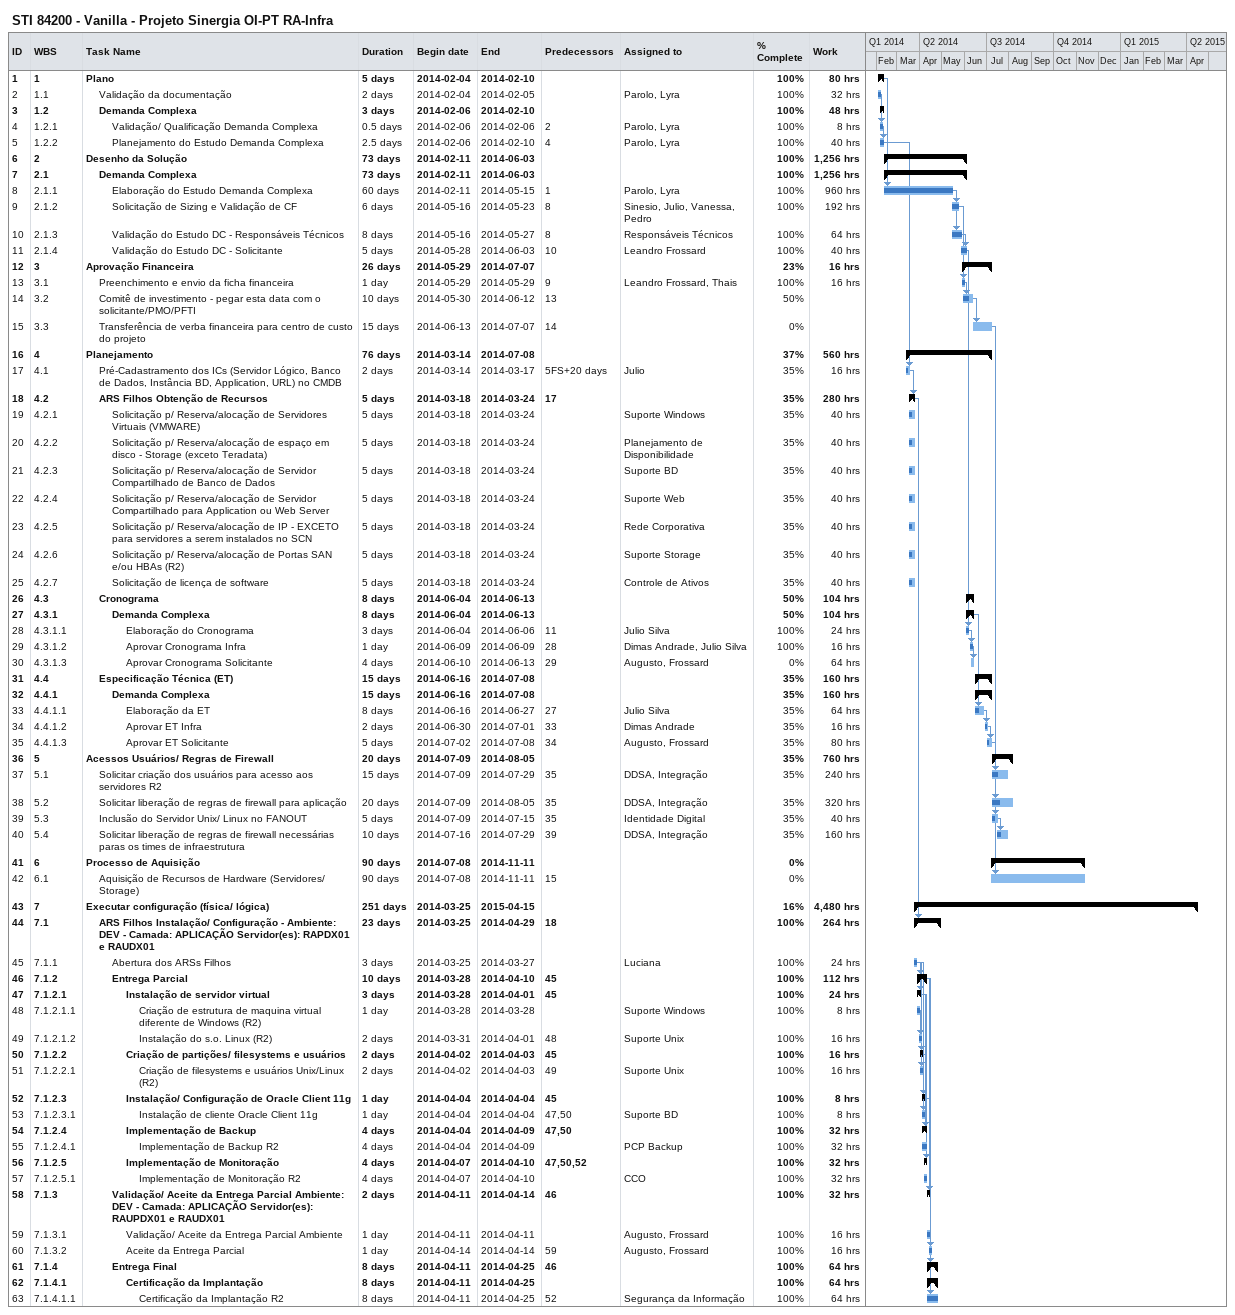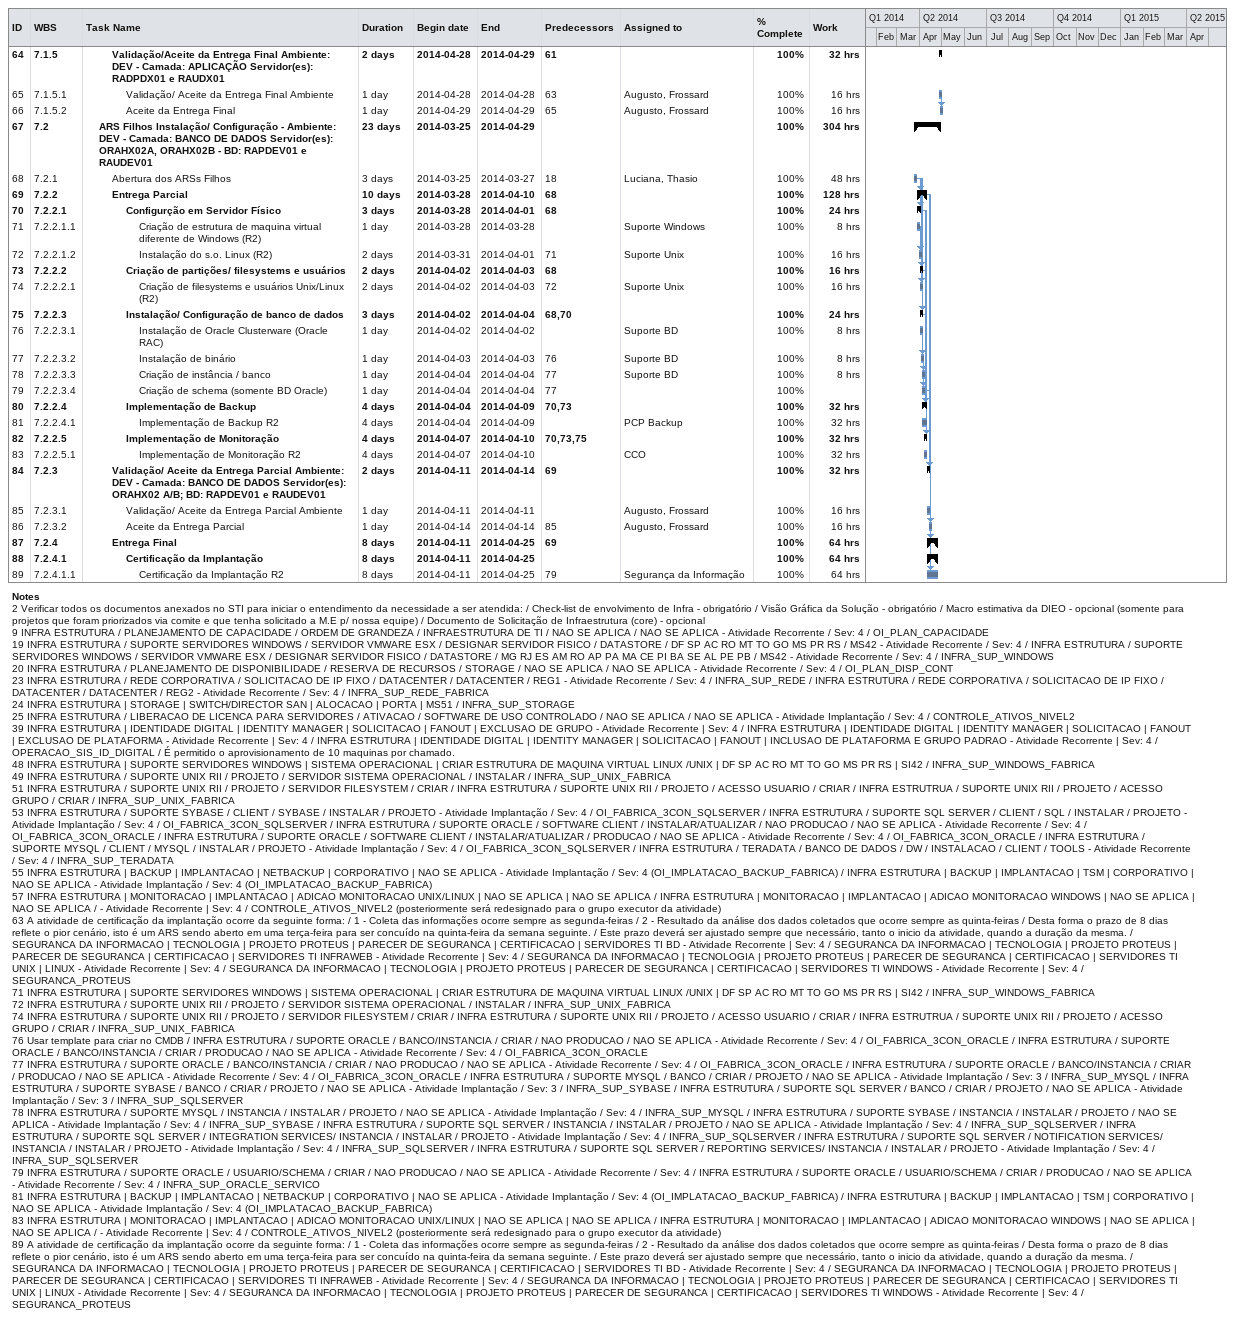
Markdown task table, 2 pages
STI 84200 - Vanilla - Projeto Sinergia OI-PT RA-Infra

| ID | WBS | Task | Duration | Start | Finish | Predecessors | Resources | % complete | Work (h) |
|---|---|---|---|---|---|---|---|---|---|
| 1 | 1 | **Plano** | 5d | 2014-02-04 | 2014-02-10 |  |  | 100 | 80 |
| 2 | 1.1 | Validação da documentação | 2d | 2014-02-04 | 2014-02-05 |  | Parolo, Lyra | 100 | 32 |
| 3 | 1.2 | **Demanda Complexa** | 3d | 2014-02-06 | 2014-02-10 |  |  | 100 | 48 |
| 4 | 1.2.1 | Validação/ Qualificação Demanda Complexa | 0.5d | 2014-02-06 | 2014-02-06 | 2 | Parolo, Lyra | 100 | 8 |
| 5 | 1.2.2 | Planejamento do Estudo Demanda Complexa | 2.5d | 2014-02-06 | 2014-02-10 | 4 | Parolo, Lyra | 100 | 40 |
| 6 | 2 | **Desenho da Solução** | 73d | 2014-02-11 | 2014-06-03 |  |  | 100 | 1256 |
| 7 | 2.1 | **Demanda Complexa** | 73d | 2014-02-11 | 2014-06-03 |  |  | 100 | 1256 |
| 8 | 2.1.1 | Elaboração do Estudo Demanda Complexa | 60d | 2014-02-11 | 2014-05-15 | 1 | Parolo, Lyra | 100 | 960 |
| 9 | 2.1.2 | Solicitação de Sizing e Validação de CF | 6d | 2014-05-16 | 2014-05-23 | 8 | Sinesio, Julio, Vanessa, Pedro | 100 | 192 |
| 10 | 2.1.3 | Validação do Estudo DC - Responsáveis Técnicos | 8d | 2014-05-16 | 2014-05-27 | 8 | Responsáveis Técnicos | 100 | 64 |
| 11 | 2.1.4 | Validação do Estudo DC - Solicitante | 5d | 2014-05-28 | 2014-06-03 | 10 | Leandro Frossard | 100 | 40 |
| 12 | 3 | **Aprovação Financeira** | 26d | 2014-05-29 | 2014-07-07 |  |  | 23 | 16 |
| 13 | 3.1 | Preenchimento e envio da ficha financeira | 1d | 2014-05-29 | 2014-05-29 | 9 | Leandro Frossard, Thais | 100 | 16 |
| 14 | 3.2 | Comitê de investimento - pegar esta data com o solicitante/PMO/PFTI | 10d | 2014-05-30 | 2014-06-12 | 13 |  | 50 |  |
| 15 | 3.3 | Transferência de verba financeira para centro de custo do projeto | 15d | 2014-06-13 | 2014-07-07 | 14 |  | 0 |  |
| 16 | 4 | **Planejamento** | 76d | 2014-03-14 | 2014-07-08 |  |  | 37 | 560 |
| 17 | 4.1 | Pré-Cadastramento dos ICs (Servidor Lógico, Banco de Dados, Instância BD, Application, URL) no CMDB | 2d | 2014-03-14 | 2014-03-17 | 5FS+20d | Julio | 35 | 16 |
| 18 | 4.2 | **ARS Filhos Obtenção de Recursos** | 5d | 2014-03-18 | 2014-03-24 | 17 |  | 35 | 280 |
| 19 | 4.2.1 | Solicitação p/ Reserva/alocação de Servidores Virtuais (VMWARE) | 5d | 2014-03-18 | 2014-03-24 |  | Suporte Windows | 35 | 40 |
| 20 | 4.2.2 | Solicitação p/ Reserva/alocação de espaço em disco - Storage (exceto Teradata) | 5d | 2014-03-18 | 2014-03-24 |  | Planejamento de Disponibilidade | 35 | 40 |
| 21 | 4.2.3 | Solicitação p/ Reserva/alocação de Servidor Compartilhado de Banco de Dados | 5d | 2014-03-18 | 2014-03-24 |  | Suporte BD | 35 | 40 |
| 22 | 4.2.4 | Solicitação p/ Reserva/alocação de Servidor Compartilhado para Application ou Web Server | 5d | 2014-03-18 | 2014-03-24 |  | Suporte Web | 35 | 40 |
| 23 | 4.2.5 | Solicitação p/ Reserva/alocação de IP - EXCETO para servidores a serem instalados no SCN | 5d | 2014-03-18 | 2014-03-24 |  | Rede Corporativa | 35 | 40 |
| 24 | 4.2.6 | Solicitação p/ Reserva/alocação de Portas SAN e/ou HBAs (R2) | 5d | 2014-03-18 | 2014-03-24 |  | Suporte Storage | 35 | 40 |
| 25 | 4.2.7 | Solicitação de licença de software | 5d | 2014-03-18 | 2014-03-24 |  | Controle de Ativos | 35 | 40 |
| 26 | 4.3 | **Cronograma** | 8d | 2014-06-04 | 2014-06-13 |  |  | 50 | 104 |
| 27 | 4.3.1 | **Demanda Complexa** | 8d | 2014-06-04 | 2014-06-13 |  |  | 50 | 104 |
| 28 | 4.3.1.1 | Elaboração do Cronograma | 3d | 2014-06-04 | 2014-06-06 | 11 | Julio Silva | 100 | 24 |
| 29 | 4.3.1.2 | Aprovar Cronograma Infra | 1d | 2014-06-09 | 2014-06-09 | 28 | Dimas Andrade, Julio Silva | 100 | 16 |
| 30 | 4.3.1.3 | Aprovar Cronograma Solicitante | 4d | 2014-06-10 | 2014-06-13 | 29 | Augusto, Frossard | 0 | 64 |
| 31 | 4.4 | **Especificação Técnica (ET)** | 15d | 2014-06-16 | 2014-07-08 |  |  | 35 | 160 |
| 32 | 4.4.1 | **Demanda Complexa** | 15d | 2014-06-16 | 2014-07-08 |  |  | 35 | 160 |
| 33 | 4.4.1.1 | Elaboração da ET | 8d | 2014-06-16 | 2014-06-27 | 27 | Julio Silva | 35 | 64 |
| 34 | 4.4.1.2 | Aprovar ET Infra | 2d | 2014-06-30 | 2014-07-01 | 33 | Dimas Andrade | 35 | 16 |
| 35 | 4.4.1.3 | Aprovar ET Solicitante | 5d | 2014-07-02 | 2014-07-08 | 34 | Augusto, Frossard | 35 | 80 |
| 36 | 5 | **Acessos Usuários/ Regras de Firewall** | 20d | 2014-07-09 | 2014-08-05 |  |  | 35 | 760 |
| 37 | 5.1 | Solicitar criação dos usuários para acesso aos servidores R2 | 15d | 2014-07-09 | 2014-07-29 | 35 | DDSA, Integração | 35 | 240 |
| 38 | 5.2 | Solicitar liberação de regras de firewall para aplicação | 20d | 2014-07-09 | 2014-08-05 | 35 | DDSA, Integração | 35 | 320 |
| 39 | 5.3 | Inclusão do Servidor Unix/ Linux no FANOUT | 5d | 2014-07-09 | 2014-07-15 | 35 | Identidade Digital | 35 | 40 |
| 40 | 5.4 | Solicitar liberação de regras de firewall necessárias paras os times de infraestrutura | 10d | 2014-07-16 | 2014-07-29 | 39 | DDSA, Integração | 35 | 160 |
| 41 | 6 | **Processo de Aquisição** | 90d | 2014-07-08 | 2014-11-11 |  |  | 0 |  |
| 42 | 6.1 | Aquisição de Recursos de Hardware (Servidores/ Storage) | 90d | 2014-07-08 | 2014-11-11 | 15 |  | 0 |  |
| 43 | 7 | **Executar configuração (física/ lógica)** | 251d | 2014-03-25 | 2015-04-15 |  |  | 16 | 4480 |
| 44 | 7.1 | **ARS Filhos Instalação/ Configuração - Ambiente: DEV - Camada: APLICAÇÃO Servidor(es): RAPDX01 e RAUDX01** | 23d | 2014-03-25 | 2014-04-29 | 18 |  | 100 | 264 |
| 45 | 7.1.1 | Abertura dos ARSs Filhos | 3d | 2014-03-25 | 2014-03-27 |  | Luciana | 100 | 24 |
| 46 | 7.1.2 | **Entrega Parcial** | 10d | 2014-03-28 | 2014-04-10 | 45 |  | 100 | 112 |
| 47 | 7.1.2.1 | **Instalação de servidor virtual** | 3d | 2014-03-28 | 2014-04-01 | 45 |  | 100 | 24 |
| 48 | 7.1.2.1.1 | Criação de estrutura de maquina virtual diferente de Windows (R2) | 1d | 2014-03-28 | 2014-03-28 |  | Suporte Windows | 100 | 8 |
| 49 | 7.1.2.1.2 | Instalação do s.o. Linux (R2) | 2d | 2014-03-31 | 2014-04-01 | 48 | Suporte Unix | 100 | 16 |
| 50 | 7.1.2.2 | **Criação de partições/ filesystems e usuários** | 2d | 2014-04-02 | 2014-04-03 | 45 |  | 100 | 16 |
| 51 | 7.1.2.2.1 | Criação de filesystems e usuários Unix/Linux (R2) | 2d | 2014-04-02 | 2014-04-03 | 49 | Suporte Unix | 100 | 16 |
| 52 | 7.1.2.3 | **Instalação/ Configuração de Oracle Client 11g** | 1d | 2014-04-04 | 2014-04-04 | 45 |  | 100 | 8 |
| 53 | 7.1.2.3.1 | Instalação de cliente Oracle Client 11g | 1d | 2014-04-04 | 2014-04-04 | 47, 50 | Suporte BD | 100 | 8 |
| 54 | 7.1.2.4 | **Implementação de Backup** | 4d | 2014-04-04 | 2014-04-09 | 47, 50 |  | 100 | 32 |
| 55 | 7.1.2.4.1 | Implementação de Backup R2 | 4d | 2014-04-04 | 2014-04-09 |  | PCP Backup | 100 | 32 |
| 56 | 7.1.2.5 | **Implementação de Monitoração** | 4d | 2014-04-07 | 2014-04-10 | 47, 50, 52 |  | 100 | 32 |
| 57 | 7.1.2.5.1 | Implementação de Monitoração R2 | 4d | 2014-04-07 | 2014-04-10 |  | CCO | 100 | 32 |
| 58 | 7.1.3 | **Validação/ Aceite da Entrega Parcial Ambiente: DEV - Camada: APLICAÇÃO Servidor(es): RAUPDX01 e RAUDX01** | 2d | 2014-04-11 | 2014-04-14 | 46 |  | 100 | 32 |
| 59 | 7.1.3.1 | Validação/ Aceite da Entrega Parcial Ambiente | 1d | 2014-04-11 | 2014-04-11 |  | Augusto, Frossard | 100 | 16 |
| 60 | 7.1.3.2 | Aceite da Entrega Parcial | 1d | 2014-04-14 | 2014-04-14 | 59 | Augusto, Frossard | 100 | 16 |
| 61 | 7.1.4 | **Entrega Final** | 8d | 2014-04-11 | 2014-04-25 | 46 |  | 100 | 64 |
| 62 | 7.1.4.1 | **Certificação da Implantação** | 8d | 2014-04-11 | 2014-04-25 |  |  | 100 | 64 |
| 63 | 7.1.4.1.1 | Certificação da Implantação R2 | 8d | 2014-04-11 | 2014-04-25 | 52 | Segurança da Informação | 100 | 64 |
| 64 | 7.1.5 | **Validação/Aceite da Entrega Final Ambiente: DEV - Camada: APLICAÇÃO Servidor(es): RADPDX01 e RAUDX01** | 2d | 2014-04-28 | 2014-04-29 | 61 |  | 100 | 32 |
| 65 | 7.1.5.1 | Validação/ Aceite da Entrega Final Ambiente | 1d | 2014-04-28 | 2014-04-28 | 63 | Augusto, Frossard | 100 | 16 |
| 66 | 7.1.5.2 | Aceite da Entrega Final | 1d | 2014-04-29 | 2014-04-29 | 65 | Augusto, Frossard | 100 | 16 |
| 67 | 7.2 | **ARS Filhos Instalação/ Configuração - Ambiente: DEV - Camada: BANCO DE DADOS Servidor(es): ORAHX02A, ORAHX02B - BD: RAPDEV01 e RAUDEV01** | 23d | 2014-03-25 | 2014-04-29 |  |  | 100 | 304 |
| 68 | 7.2.1 | Abertura dos ARSs Filhos | 3d | 2014-03-25 | 2014-03-27 | 18 | Luciana, Thasio | 100 | 48 |
| 69 | 7.2.2 | **Entrega Parcial** | 10d | 2014-03-28 | 2014-04-10 | 68 |  | 100 | 128 |
| 70 | 7.2.2.1 | **Configurção em Servidor Físico** | 3d | 2014-03-28 | 2014-04-01 | 68 |  | 100 | 24 |
| 71 | 7.2.2.1.1 | Criação de estrutura de maquina virtual diferente de Windows (R2) | 1d | 2014-03-28 | 2014-03-28 |  | Suporte Windows | 100 | 8 |
| 72 | 7.2.2.1.2 | Instalação do s.o. Linux (R2) | 2d | 2014-03-31 | 2014-04-01 | 71 | Suporte Unix | 100 | 16 |
| 73 | 7.2.2.2 | **Criação de partições/ filesystems e usuários** | 2d | 2014-04-02 | 2014-04-03 | 68 |  | 100 | 16 |
| 74 | 7.2.2.2.1 | Criação de filesystems e usuários Unix/Linux (R2) | 2d | 2014-04-02 | 2014-04-03 | 72 | Suporte Unix | 100 | 16 |
| 75 | 7.2.2.3 | **Instalação/ Configuração de banco de dados** | 3d | 2014-04-02 | 2014-04-04 | 68, 70 |  | 100 | 24 |
| 76 | 7.2.2.3.1 | Instalação de Oracle Clusterware (Oracle RAC) | 1d | 2014-04-02 | 2014-04-02 |  | Suporte BD | 100 | 8 |
| 77 | 7.2.2.3.2 | Instalação de binário | 1d | 2014-04-03 | 2014-04-03 | 76 | Suporte BD | 100 | 8 |
| 78 | 7.2.2.3.3 | Criação de instância / banco | 1d | 2014-04-04 | 2014-04-04 | 77 | Suporte BD | 100 | 8 |
| 79 | 7.2.2.3.4 | Criação de schema (somente BD Oracle) | 1d | 2014-04-04 | 2014-04-04 | 77 |  | 100 |  |
| 80 | 7.2.2.4 | **Implementação de Backup** | 4d | 2014-04-04 | 2014-04-09 | 70, 73 |  | 100 | 32 |
| 81 | 7.2.2.4.1 | Implementação de Backup R2 | 4d | 2014-04-04 | 2014-04-09 |  | PCP Backup | 100 | 32 |
| 82 | 7.2.2.5 | **Implementação de Monitoração** | 4d | 2014-04-07 | 2014-04-10 | 70, 73, 75 |  | 100 | 32 |
| 83 | 7.2.2.5.1 | Implementação de Monitoração R2 | 4d | 2014-04-07 | 2014-04-10 |  | CCO | 100 | 32 |
| 84 | 7.2.3 | **Validação/ Aceite da Entrega Parcial Ambiente: DEV - Camada: BANCO DE DADOS Servidor(es): ORAHX02 A/B; BD: RAPDEV01 e RAUDEV01** | 2d | 2014-04-11 | 2014-04-14 | 69 |  | 100 | 32 |
| 85 | 7.2.3.1 | Validação/ Aceite da Entrega Parcial Ambiente | 1d | 2014-04-11 | 2014-04-11 |  | Augusto, Frossard | 100 | 16 |
| 86 | 7.2.3.2 | Aceite da Entrega Parcial | 1d | 2014-04-14 | 2014-04-14 | 85 | Augusto, Frossard | 100 | 16 |
| 87 | 7.2.4 | **Entrega Final** | 8d | 2014-04-11 | 2014-04-25 | 69 |  | 100 | 64 |
| 88 | 7.2.4.1 | **Certificação da Implantação** | 8d | 2014-04-11 | 2014-04-25 |  |  | 100 | 64 |
| 89 | 7.2.4.1.1 | Certificação da Implantação R2 | 8d | 2014-04-11 | 2014-04-25 | 79 | Segurança da Informação | 100 | 64 |

Notes
- 2: Verificar todos os documentos anexados no STI para iniciar o entendimento da necessidade a ser atendida: / Check-list de envolvimento de Infra - obrigatório / Visão Gráfica da Solução - obrigatório / Macro estimativa da DIEO - opcional (somente para projetos que foram priorizados via comite e que tenha solicitado a M.E p/ nossa equipe) / Documento de Solicitação de Infraestrutura (core) - opcional
- 9: INFRA ESTRUTURA / PLANEJAMENTO DE CAPACIDADE / ORDEM DE GRANDEZA / INFRAESTRUTURA DE TI / NAO SE APLICA / NAO SE APLICA - Atividade Recorrente / Sev: 4 / OI_PLAN_CAPACIDADE
- 19: INFRA ESTRUTURA / SUPORTE SERVIDORES WINDOWS / SERVIDOR VMWARE ESX / DESIGNAR SERVIDOR FISICO / DATASTORE / DF SP AC RO MT TO GO MS PR RS / MS42 - Atividade Recorrente / Sev: 4 / INFRA ESTRUTURA / SUPORTE SERVIDORES WINDOWS / SERVIDOR VMWARE ESX / DESIGNAR SERVIDOR FISICO / DATASTORE / MG RJ ES AM RO AP PA MA CE PI BA SE AL PE PB / MS42 - Atividade Recorrente / Sev: 4 / INFRA_SUP_WINDOWS
- 20: INFRA ESTRUTURA / PLANEJAMENTO DE DISPONIBILIDADE / RESERVA DE RECURSOS / STORAGE / NAO SE APLICA / NAO SE APLICA - Atividade Recorrente / Sev: 4 / OI_PLAN_DISP_CONT
- 23: INFRA ESTRUTURA / REDE CORPORATIVA / SOLICITACAO DE IP FIXO / DATACENTER / DATACENTER / REG1 - Atividade Recorrente / Sev: 4 / INFRA_SUP_REDE / INFRA ESTRUTURA / REDE CORPORATIVA / SOLICITACAO DE IP FIXO / DATACENTER / DATACENTER / REG2 - Atividade Recorrente / Sev: 4 / INFRA_SUP_REDE_FABRICA
- 24: INFRA ESTRUTURA | STORAGE | SWITCH/DIRECTOR SAN | ALOCACAO | PORTA | MS51 / INFRA_SUP_STORAGE
- 25: INFRA ESTRUTURA / LIBERACAO DE LICENCA PARA SERVIDORES / ATIVACAO / SOFTWARE DE USO CONTROLADO / NAO SE APLICA / NAO SE APLICA - Atividade Implantação / Sev: 4 / CONTROLE_ATIVOS_NIVEL2
- 39: INFRA ESTRUTURA | IDENTIDADE DIGITAL | IDENTITY MANAGER | SOLICITACAO | FANOUT | EXCLUSAO DE GRUPO - Atividade Recorrente | Sev: 4 / INFRA ESTRUTURA | IDENTIDADE DIGITAL | IDENTITY MANAGER | SOLICITACAO | FANOUT | EXCLUSAO DE PLATAFORMA - Atividade Recorrente | Sev: 4 / INFRA ESTRUTURA | IDENTIDADE DIGITAL | IDENTITY MANAGER | SOLICITACAO | FANOUT | INCLUSAO DE PLATAFORMA E GRUPO PADRAO - Atividade Recorrente | Sev: 4 / OPERACAO_SIS_ID_DIGITAL / É permitido o aprovisionamento de 10 maquinas por chamado.
- 48: INFRA ESTRUTURA | SUPORTE SERVIDORES WINDOWS | SISTEMA OPERACIONAL | CRIAR ESTRUTURA DE MAQUINA VIRTUAL LINUX /UNIX | DF SP AC RO MT TO GO MS PR RS | SI42 / INFRA_SUP_WINDOWS_FABRICA
- 49: INFRA ESTRUTURA / SUPORTE UNIX RII / PROJETO / SERVIDOR SISTEMA OPERACIONAL / INSTALAR / INFRA_SUP_UNIX_FABRICA
- 51: INFRA ESTRUTURA / SUPORTE UNIX RII / PROJETO / SERVIDOR FILESYSTEM / CRIAR / INFRA ESTRUTURA / SUPORTE UNIX RII / PROJETO / ACESSO USUARIO / CRIAR / INFRA ESTRUTRUA / SUPORTE UNIX RII / PROJETO / ACESSO GRUPO / CRIAR / INFRA_SUP_UNIX_FABRICA
- 53: INFRA ESTRUTURA / SUPORTE SYBASE / CLIENT / SYBASE / INSTALAR / PROJETO - Atividade Implantação / Sev: 4 / OI_FABRICA_3CON_SQLSERVER / INFRA ESTRUTURA / SUPORTE SQL SERVER / CLIENT / SQL / INSTALAR / PROJETO - Atividade Implantação / Sev: 4 / OI_FABRICA_3CON_SQLSERVER / INFRA ESTRUTURA / SUPORTE ORACLE / SOFTWARE CLIENT / INSTALAR/ATUALIZAR / NAO PRODUCAO / NAO SE APLICA - Atividade Recorrente / Sev: 4 / OI_FABRICA_3CON_ORACLE / INFRA ESTRUTURA / SUPORTE ORACLE / SOFTWARE CLIENT / INSTALAR/ATUALIZAR / PRODUCAO / NAO SE APLICA - Atividade Recorrente / Sev: 4 / OI_FABRICA_3CON_ORACLE / INFRA ESTRUTURA / SUPORTE MYSQL / CLIENT / MYSQL / INSTALAR / PROJETO - Atividade Implantação / Sev: 4 / OI_FABRICA_3CON_SQLSERVER / INFRA ESTRUTURA / TERADATA / BANCO DE DADOS / DW / INSTALACAO / CLIENT / TOOLS - Atividade Recorrente / Sev: 4 / INFRA_SUP_TERADATA
- 55: INFRA ESTRUTURA | BACKUP | IMPLANTACAO | NETBACKUP | CORPORATIVO | NAO SE APLICA - Atividade Implantação / Sev: 4 (OI_IMPLATACAO_BACKUP_FABRICA) / INFRA ESTRUTURA | BACKUP | IMPLANTACAO | TSM | CORPORATIVO | NAO SE APLICA - Atividade Implantação / Sev: 4 (OI_IMPLATACAO_BACKUP_FABRICA)
- 57: INFRA ESTRUTURA | MONITORACAO | IMPLANTACAO | ADICAO MONITORACAO UNIX/LINUX | NAO SE APLICA | NAO SE APLICA / INFRA ESTRUTURA | MONITORACAO | IMPLANTACAO | ADICAO MONITORACAO WINDOWS | NAO SE APLICA | NAO SE APLICA / - Atividade Recorrente | Sev: 4 / CONTROLE_ATIVOS_NIVEL2 (posteriormente será redesignado para o grupo executor da atividade)
- 63: A atividade de certificação da implantação ocorre da seguinte forma: / 1 - Coleta das informações ocorre sempre as segunda-feiras / 2 - Resultado da análise dos dados coletados que ocorre sempre as quinta-feiras / Desta forma o prazo de 8 dias reflete o pior cenário, isto é um ARS sendo aberto em uma terça-feira para ser concuído na quinta-feira da semana seguinte. / Este prazo deverá ser ajustado sempre que necessário, tanto o inicio da atividade, quando a duração da mesma. / SEGURANCA DA INFORMACAO | TECNOLOGIA | PROJETO PROTEUS | PARECER DE SEGURANCA | CERTIFICACAO | SERVIDORES TI BD - Atividade Recorrente | Sev: 4 / SEGURANCA DA INFORMACAO | TECNOLOGIA | PROJETO PROTEUS | PARECER DE SEGURANCA | CERTIFICACAO | SERVIDORES TI INFRAWEB - Atividade Recorrente | Sev: 4 / SEGURANCA DA INFORMACAO | TECNOLOGIA | PROJETO PROTEUS | PARECER DE SEGURANCA | CERTIFICACAO | SERVIDORES TI UNIX | LINUX - Atividade Recorrente | Sev: 4 / SEGURANCA DA INFORMACAO | TECNOLOGIA | PROJETO PROTEUS | PARECER DE SEGURANCA | CERTIFICACAO | SERVIDORES TI WINDOWS - Atividade Recorrente | Sev: 4 / SEGURANCA_PROTEUS
- 71: INFRA ESTRUTURA | SUPORTE SERVIDORES WINDOWS | SISTEMA OPERACIONAL | CRIAR ESTRUTURA DE MAQUINA VIRTUAL LINUX /UNIX | DF SP AC RO MT TO GO MS PR RS | SI42 / INFRA_SUP_WINDOWS_FABRICA
- 72: INFRA ESTRUTURA / SUPORTE UNIX RII / PROJETO / SERVIDOR SISTEMA OPERACIONAL / INSTALAR / INFRA_SUP_UNIX_FABRICA
- 74: INFRA ESTRUTURA / SUPORTE UNIX RII / PROJETO / SERVIDOR FILESYSTEM / CRIAR / INFRA ESTRUTURA / SUPORTE UNIX RII / PROJETO / ACESSO USUARIO / CRIAR / INFRA ESTRUTRUA / SUPORTE UNIX RII / PROJETO / ACESSO GRUPO / CRIAR / INFRA_SUP_UNIX_FABRICA
- 76: Usar template para criar no CMDB / INFRA ESTRUTURA / SUPORTE ORACLE / BANCO/INSTANCIA / CRIAR / NAO PRODUCAO / NAO SE APLICA - Atividade Recorrente / Sev: 4 / OI_FABRICA_3CON_ORACLE / INFRA ESTRUTURA / SUPORTE ORACLE / BANCO/INSTANCIA / CRIAR / PRODUCAO / NAO SE APLICA - Atividade Recorrente / Sev: 4 / OI_FABRICA_3CON_ORACLE
- 77: INFRA ESTRUTURA / SUPORTE ORACLE / BANCO/INSTANCIA / CRIAR / NAO PRODUCAO / NAO SE APLICA - Atividade Recorrente / Sev: 4 / OI_FABRICA_3CON_ORACLE / INFRA ESTRUTURA / SUPORTE ORACLE / BANCO/INSTANCIA / CRIAR / PRODUCAO / NAO SE APLICA - Atividade Recorrente / Sev: 4 / OI_FABRICA_3CON_ORACLE / INFRA ESTRUTURA / SUPORTE MYSQL / BANCO / CRIAR / PROJETO / NAO SE APLICA - Atividade Implantação / Sev: 3 / INFRA_SUP_MYSQL / INFRA ESTRUTURA / SUPORTE SYBASE / BANCO / CRIAR / PROJETO / NAO SE APLICA - Atividade Implantação / Sev: 3 / INFRA_SUP_SYBASE / INFRA ESTRUTURA / SUPORTE SQL SERVER / BANCO / CRIAR / PROJETO / NAO SE APLICA - Atividade Implantação / Sev: 3 / INFRA_SUP_SQLSERVER
- 78: INFRA ESTRUTURA / SUPORTE MYSQL / INSTANCIA / INSTALAR / PROJETO / NAO SE APLICA - Atividade Implantação / Sev: 4 / INFRA_SUP_MYSQL / INFRA ESTRUTURA / SUPORTE SYBASE / INSTANCIA / INSTALAR / PROJETO / NAO SE APLICA - Atividade Implantação / Sev: 4 / INFRA_SUP_SYBASE / INFRA ESTRUTURA / SUPORTE SQL SERVER / INSTANCIA / INSTALAR / PROJETO / NAO SE APLICA - Atividade Implantação / Sev: 4 / INFRA_SUP_SQLSERVER / INFRA ESTRUTURA / SUPORTE SQL SERVER / INTEGRATION SERVICES/ INSTANCIA / INSTALAR / PROJETO - Atividade Implantação / Sev: 4 / INFRA_SUP_SQLSERVER / INFRA ESTRUTURA / SUPORTE SQL SERVER / NOTIFICATION SERVICES/ INSTANCIA / INSTALAR / PROJETO - Atividade Implantação / Sev: 4 / INFRA_SUP_SQLSERVER / INFRA ESTRUTURA / SUPORTE SQL SERVER / REPORTING SERVICES/ INSTANCIA / INSTALAR / PROJETO - Atividade Implantação / Sev: 4 / INFRA_SUP_SQLSERVER
- 79: INFRA ESTRUTURA / SUPORTE ORACLE / USUARIO/SCHEMA / CRIAR / NAO PRODUCAO / NAO SE APLICA - Atividade Recorrente / Sev: 4 / INFRA ESTRUTURA / SUPORTE ORACLE / USUARIO/SCHEMA / CRIAR / PRODUCAO / NAO SE APLICA - Atividade Recorrente / Sev: 4 / INFRA_SUP_ORACLE_SERVICO
- 81: INFRA ESTRUTURA | BACKUP | IMPLANTACAO | NETBACKUP | CORPORATIVO | NAO SE APLICA - Atividade Implantação / Sev: 4 (OI_IMPLATACAO_BACKUP_FABRICA) / INFRA ESTRUTURA | BACKUP | IMPLANTACAO | TSM | CORPORATIVO | NAO SE APLICA - Atividade Implantação / Sev: 4 (OI_IMPLATACAO_BACKUP_FABRICA)
- 83: INFRA ESTRUTURA | MONITORACAO | IMPLANTACAO | ADICAO MONITORACAO UNIX/LINUX | NAO SE APLICA | NAO SE APLICA / INFRA ESTRUTURA | MONITORACAO | IMPLANTACAO | ADICAO MONITORACAO WINDOWS | NAO SE APLICA | NAO SE APLICA / - Atividade Recorrente | Sev: 4 / CONTROLE_ATIVOS_NIVEL2 (posteriormente será redesignado para o grupo executor da atividade)
- 89: A atividade de certificação da implantação ocorre da seguinte forma: / 1 - Coleta das informações ocorre sempre as segunda-feiras / 2 - Resultado da análise dos dados coletados que ocorre sempre as quinta-feiras / Desta forma o prazo de 8 dias reflete o pior cenário, isto é um ARS sendo aberto em uma terça-feira para ser concuído na quinta-feira da semana seguinte. / Este prazo deverá ser ajustado sempre que necessário, tanto o inicio da atividade, quando a duração da mesma. / SEGURANCA DA INFORMACAO | TECNOLOGIA | PROJETO PROTEUS | PARECER DE SEGURANCA | CERTIFICACAO | SERVIDORES TI BD - Atividade Recorrente | Sev: 4 / SEGURANCA DA INFORMACAO | TECNOLOGIA | PROJETO PROTEUS | PARECER DE SEGURANCA | CERTIFICACAO | SERVIDORES TI INFRAWEB - Atividade Recorrente | Sev: 4 / SEGURANCA DA INFORMACAO | TECNOLOGIA | PROJETO PROTEUS | PARECER DE SEGURANCA | CERTIFICACAO | SERVIDORES TI UNIX | LINUX - Atividade Recorrente | Sev: 4 / SEGURANCA DA INFORMACAO | TECNOLOGIA | PROJETO PROTEUS | PARECER DE SEGURANCA | CERTIFICACAO | SERVIDORES TI WINDOWS - Atividade Recorrente | Sev: 4 / SEGURANCA_PROTEUS
